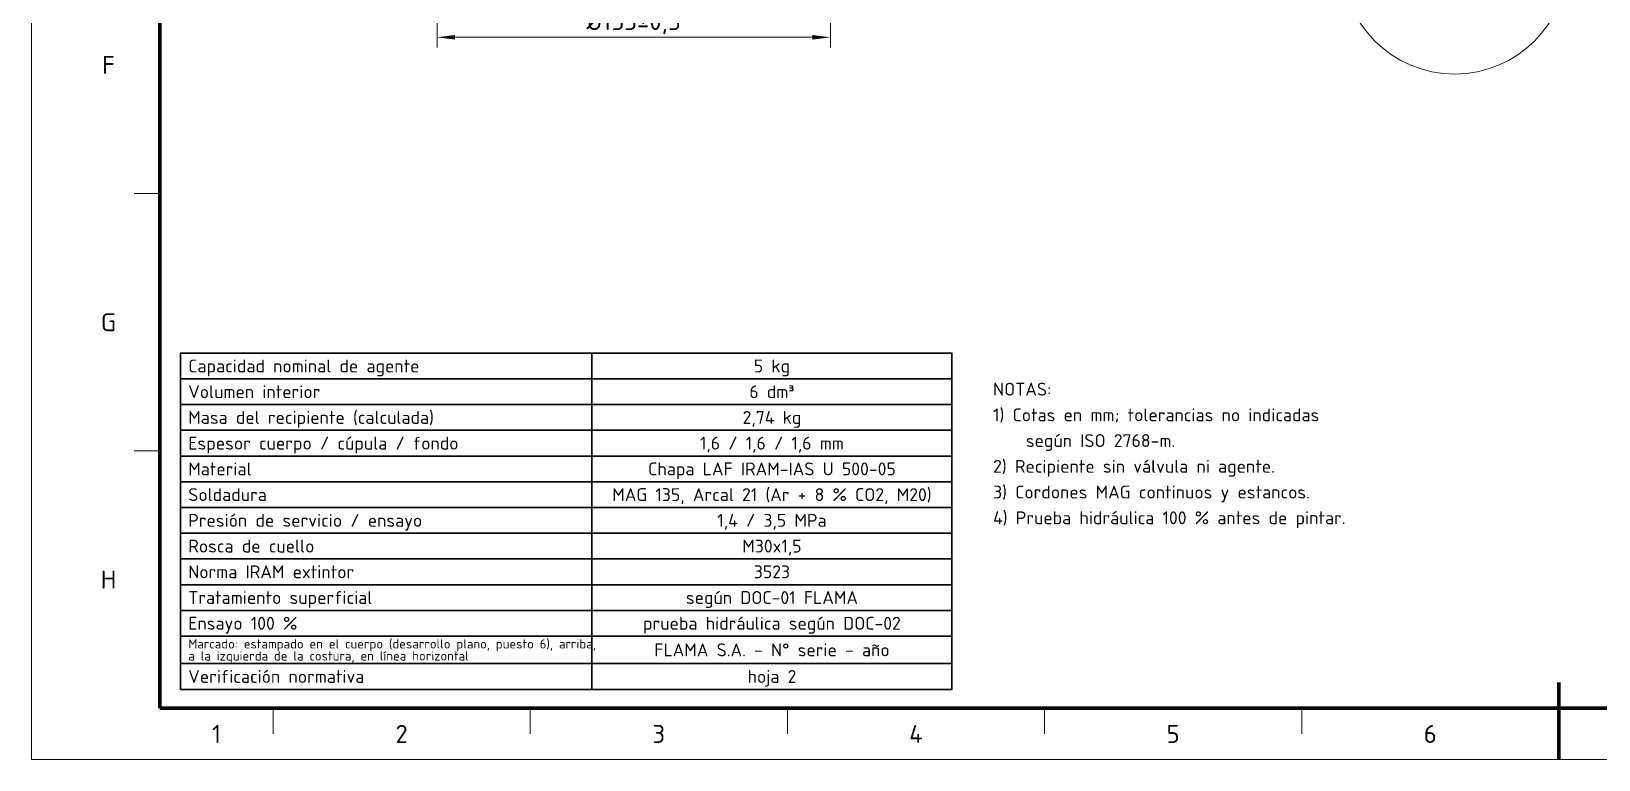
# Model space of a CAD drawing. Header units: millimetres. Extents: x 0 to 1554, y 0 to 420.
# Drawn here: x 0 to 304.7, y 0 to 141.5 of the extents above; entities that cross this region are included whole.
import ezdxf
from ezdxf.enums import TextEntityAlignment as Align

# ---------------------------------------------------------------- set-up
doc = ezdxf.new("R2010")
doc.units = ezdxf.units.MM
for name, color, linetype, lineweight in [('04-COTA', 3, 'CONTINUOUS', 18), ('06-TEXTO', 7, 'CONTINUOUS', 25), ('07-RECUADRO', 7, 'CONTINUOUS', 70), ('08-FINA', 5, 'CONTINUOUS', 18), ('10-ROTULO', 7, 'CONTINUOUS', 35)]:
    doc.layers.add(name, color=color, linetype=linetype, lineweight=lineweight)
doc.styles.add('ISO3098', font='isocpeur.ttf')
doc.dimstyles.new('FLAMA-IRAM', dxfattribs={"dimtxt": 3.5, "dimasz": 3.5, "dimexe": 2, "dimexo": 1.5, "dimgap": 1, "dimtad": 1, "dimdec": 1, "dimtxsty": 'ISO3098', "dimblk": 'IRAM_FLECHA', "dimblk1": 'IRAM_FLECHA', "dimblk2": 'IRAM_FLECHA', "dimcen": 2.5, "dimclrd": 256, "dimclre": 256, "dimclrt": 256, "dimazin": 3, "dimtfac": 1, "dimtmove": 0, "dimatfit": 3, "dimlwd": 18, "dimlwe": 18})

# ---------------------------------------------------------------- blocks, each defined once
blk = doc.blocks.new('IRAM_FLECHA')
blk.add_solid([(0, 0), (-1, 0.125), (-1, -0.125)])

msp = doc.modelspace()

# ---------------------------------------------------------------- linework, layer by layer
at = {"layer": '07-RECUADRO'}
msp.add_line((297, 0), (297, 15), dxfattribs=at)
msp.add_lwpolyline([(25, 10), (584, 10), (584, 410), (25, 410)], close=True, dxfattribs=at)
at = {"layer": '08-FINA'}
for p, q in [((25, 110), (20, 110)), ((25, 60), (20, 60)), ((47, 10), (47, 5)), ((97, 10), (97, 5)), ((147, 10), (147, 5)), ((197, 10), (197, 5)), ((247, 10), (247, 5))]:
    msp.add_line(p, q, dxfattribs=at)
msp.add_lwpolyline([(0, 0), (594, 0), (594, 420), (0, 420)], close=True, dxfattribs=at)
msp.add_circle((276.75, 155.15), 21.917, dxfattribs=at)
at = {"layer": '10-ROTULO'}
for points in [[(29, 74), (109, 74), (109, 79), (29, 79)], [(109, 74), (179, 74), (179, 79), (109, 79)], [(29, 69), (109, 69), (109, 74), (29, 74)], [(109, 69), (179, 69), (179, 74), (109, 74)], [(29, 64), (109, 64), (109, 69), (29, 69)], [(109, 64), (179, 64), (179, 69), (109, 69)], [(29, 59), (109, 59), (109, 64), (29, 64)], [(109, 59), (179, 59), (179, 64), (109, 64)], [(29, 54), (109, 54), (109, 59), (29, 59)], [(109, 54), (179, 54), (179, 59), (109, 59)], [(29, 49), (109, 49), (109, 54), (29, 54)], [(109, 49), (179, 49), (179, 54), (109, 54)], [(29, 44), (109, 44), (109, 49), (29, 49)], [(109, 44), (179, 44), (179, 49), (109, 49)], [(29, 39), (109, 39), (109, 44), (29, 44)], [(109, 39), (179, 39), (179, 44), (109, 44)], [(29, 34), (109, 34), (109, 39), (29, 39)], [(109, 34), (179, 34), (179, 39), (109, 39)], [(29, 29), (109, 29), (109, 34), (29, 34)], [(109, 29), (179, 29), (179, 34), (109, 34)], [(29, 24), (109, 24), (109, 29), (29, 29)], [(109, 24), (179, 24), (179, 29), (109, 29)], [(29, 18.66), (109, 18.66), (109, 24), (29, 24)], [(109, 18.66), (179, 18.66), (179, 24), (109, 24)], [(29, 13.66), (109, 13.66), (109, 18.66), (29, 18.66)], [(109, 13.66), (179, 13.66), (179, 18.66), (109, 18.66)]]:
    msp.add_lwpolyline(points, close=True, dxfattribs=at)

# ---------------------------------------------------------------- texts
at = {"layer": '06-TEXTO', "style": 'ISO3098'}
for s, height, p in [('F', 3.5, (15, 135)), ('G', 3.5, (15, 85)), ('5 kg', 2.5, (144, 76.5)), ('6 dm³', 2.5, (144, 71.5)), ('2,74 kg', 2.5, (144, 66.5)), ('1,6 / 1,6 / 1,6 mm', 2.5, (144, 61.5)), ('Chapa LAF IRAM-IAS U 500-05', 2.5, (144, 56.5)), ('MAG 135, Arcal 21 (Ar + 8 % CO2, M20)', 2.5, (144, 51.5)), ('1,4 / 3,5 MPa', 2.5, (144, 46.5)), ('M30x1,5', 2.5, (144, 41.5)), ('H', 3.5, (15, 35)), ('3523', 2.5, (144, 36.5)), ('según DOC-01 FLAMA', 2.5, (144, 31.5)), ('prueba hidráulica según DOC-02', 2.5, (144, 26.5)), ('FLAMA S.A. - N° serie - año', 2.5, (144, 21.33)), ('hoja 2', 2.5, (144, 16.16)), ('1', 3.5, (36, 5)), ('2', 3.5, (72, 5)), ('3', 3.5, (122, 5)), ('4', 3.5, (172, 5)), ('5', 3.5, (222, 5)), ('6', 3.5, (272, 5))]:
    msp.add_text(s, height=height, dxfattribs=at).set_placement(p, align=Align.MIDDLE_CENTER)
for s, height, p in [('Capacidad nominal de agente', 2.5, (30.5, 76.5)), ('Volumen interior', 2.5, (30.5, 71.5)), ('Masa del recipiente (calculada)', 2.5, (30.5, 66.5)), ('Espesor cuerpo / cúpula / fondo', 2.5, (30.5, 61.5)), ('Material', 2.5, (30.5, 56.5)), ('Soldadura', 2.5, (30.5, 51.5)), ('Presión de servicio / ensayo', 2.5, (30.5, 46.5)), ('Rosca de cuello', 2.5, (30.5, 41.5)), ('Norma IRAM extintor', 2.5, (30.5, 36.5)), ('Tratamiento superficial', 2.5, (30.5, 31.5)), ('Ensayo 100 %', 2.5, (30.5, 26.5)), ('Marcado: estampado en el cuerpo (desarrollo plano, puesto 6), arriba,', 1.8, (30.5, 22.5)), ('a la izquierda de la costura, en línea horizontal', 1.8, (30.5, 20.16)), ('Verificación normativa', 2.5, (30.5, 16.16))]:
    msp.add_text(s, height=height, dxfattribs=at).set_placement(p, align=Align.MIDDLE_LEFT)
for s, p in [('NOTAS:', (187, 70)), ('1) Cotas en mm; tolerancias no indicadas', (187, 65)), ('    según ISO 2768-m.', (187, 60)), ('2) Recipiente sin válvula ni agente.', (187, 55)), ('3) Cordones MAG continuos y estancos.', (187, 50)), ('4) Prueba hidráulica 100 % antes de pintar.', (187, 45))]:
    msp.add_text(s, height=2.5, dxfattribs=at).set_placement(p, align=Align.BOTTOM_LEFT)

# ---------------------------------------------------------------- dimensions: what is measured, and where the dimension line sits
at = {"layer": '04-COTA'}
msp.add_linear_dim(base=(78.875, 140.375), p1=(78.875, 148.375), p2=(155.375, 148.375), text='%%c<>±0,5', dimstyle='FLAMA-IRAM', override={"dimlfac": 2}, dxfattribs=at).render()

doc.saveas('drawing.dxf')
